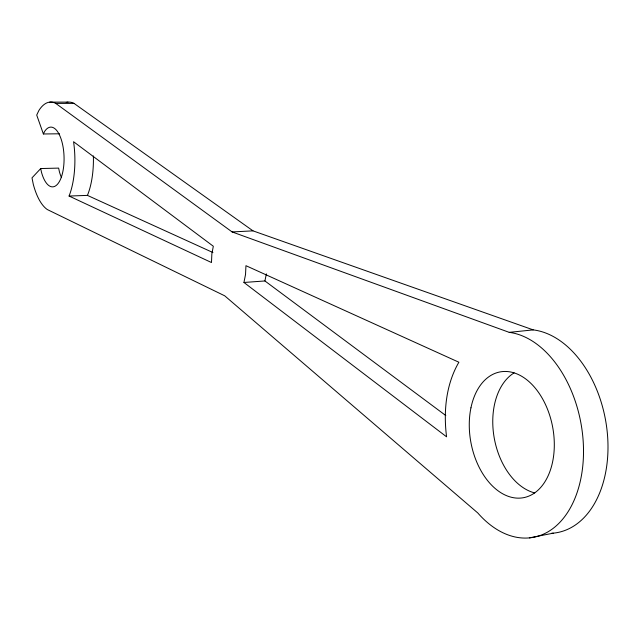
<?xml version="1.0" encoding="UTF-8"?>
<svg xmlns="http://www.w3.org/2000/svg" width="640" height="640" viewBox="0 0 640 640"><rect width="100%" height="100%" fill="white"/><g stroke="black" fill="none" stroke-linecap="round" stroke-linejoin="round"><path stroke-width="0.96" d="M243.944 282.472L245.536 274.456L245.944 265.688L458.88 362.232C445.912 384.496 443.368 411.608 446.576 436.816L243.944 282.472L264.92 280.96L445.8 415.552M264.92 280.96L266.36 273.888M59.504 133.784L43.384 133.976L44.56 131.536A29.896 12.352 88.2 0 1 61.864 141.52A29.896 12.352 88.2 0 1 58.696 182.664A29.896 12.352 88.2 0 1 41.44 172.08L40.728 168.544L58.648 168.104L59.368 171.616A29.696 12.568 88.2 0 0 61.504 177.656M40.728 168.544L32 177.856L33.28 184.28A54.824 22.656 88.2 0 0 47.36 209.576L224.72 295.816L477.776 512.952A104.056 67.72 79.4 0 0 581.52 475.088A104.056 67.72 79.4 0 0 509.232 332.36L232.112 231.936L55.72 103.392A54.824 22.656 88.2 0 0 38.848 110.56L36.72 115.072L43.384 133.976M529.376 537.88L553.28 533.168M509.232 332.36L533.224 329.888A102.944 68.352 79.2 0 1 607.408 433.856A102.944 68.352 79.2 0 1 551.4 533.304M232.112 231.936L252.992 230.856L533.224 329.888M69.072 196.04L211.488 262.536L211.848 254.072L213.32 246.248L73.568 141.72A54.824 22.656 88.2 0 1 69.072 196.04L87.44 195.392L212.928 252.536M49.76 102.12L67.952 102.12M55.72 103.392L74.016 103.384L252.992 230.856M66.24 102.448A54.456 23.056 88.2 0 1 74.016 103.384M93.368 155.936A54.456 23.056 88.2 0 1 87.44 195.392M534.736 492.936A63.288 41.976 79.2 0 1 494.112 437.36A63.288 41.976 79.2 0 1 514.128 372.856M470.944 407.832A63.968 41.592 79.5 0 0 521.992 497.928A63.968 41.592 79.5 0 0 542.464 398.656A63.968 41.592 79.5 0 0 470.944 407.832"/></g></svg>
